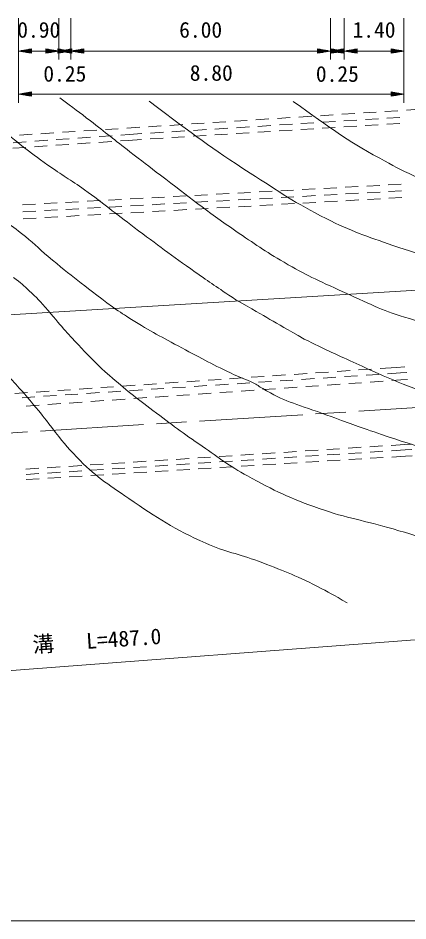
# Model space of a CAD drawing. Units: millimetres, scale not verified. Extents: x 40000 to 680000, y 20000 to 380000.
# Drawn here: x 302916 to 348158, y 205000 to 309823 of the extents above; entities that cross this region are included whole.
import ezdxf
from ezdxf.enums import TextEntityAlignment as Align

# ---------------------------------------------------------------- set-up
doc = ezdxf.new("R2010")
doc.units = ezdxf.units.MM
doc.header["$LTSCALE"] = 1000
doc.linetypes.add('CHAIN', pattern=[18.5, 12, -1.5, 3.5, -1.5])
for name, color, linetype, lineweight in [('M-BGD', 7, 'Continuous', 13), ('M-BMK', 2, 'CHAIN', 13), ('M-STR-HTXT', 7, 'Continuous', 13), ('M-TTL-BAND', 7, 'Continuous', 13)]:
    doc.layers.add(name, color=color, linetype=linetype, lineweight=lineweight)
doc.styles.add('ＭＳ ゴシック', font='')
doc.styles.get('ＭＳ ゴシック').set_extended_font_data('MS Gothic')

msp = doc.modelspace()

# ---------------------------------------------------------------- linework, layer by layer
at = {"layer": 'M-BGD'}
for p, q in [((340489, 298651), (341986, 298747)), ((342984, 298811), (344481, 298908)), ((345479, 298972), (346976, 299069)), ((347973, 299133), (349470, 299229)), ((325520, 297687), (327017, 297783)), ((328015, 297847), (329512, 297944)), ((330510, 298008), (332007, 298104)), ((333004, 298169), (334501, 298265)), ((335499, 298329), (336996, 298426)), ((337994, 298490), (339491, 298586)), ((338237, 297724), (339734, 297819)), ((340732, 297882), (342229, 297976)), ((343227, 298039), (344724, 298134)), ((345722, 298197), (347219, 298291)), ((308056, 296562), (309553, 296658)), ((310551, 296723), (312048, 296819)), ((313046, 296883), (314543, 296980)), ((315541, 297044), (317038, 297140)), ((318036, 297205), (319532, 297301)), ((320530, 297365), (322027, 297462)), ((320772, 296622), (322269, 296717)), ((323025, 297526), (324522, 297622)), ((323267, 296780), (324764, 296874)), ((325762, 296937), (327259, 297032)), ((328257, 297095), (329754, 297189)), ((330732, 296561), (332229, 296654)), ((330752, 297252), (332249, 297347)), ((333228, 296716), (334725, 296810)), ((333247, 297410), (334744, 297504)), ((335723, 296872), (337220, 296965)), ((335742, 297567), (337239, 297661)), ((338218, 297028), (339715, 297121)), ((340713, 297183), (342210, 297277)), ((343208, 297339), (344705, 297433)), ((345703, 297495), (347200, 297588)), ((303067, 296240), (304563, 296337)), ((304856, 295529), (306352, 295636)), ((305561, 296401), (307058, 296498)), ((307350, 295707), (308846, 295813)), ((309844, 295884), (311340, 295991)), ((312337, 296062), (313834, 296168)), ((314784, 295560), (315682, 295621)), ((314831, 296239), (315805, 296309)), ((315682, 295621), (317259, 295720)), ((315805, 296309), (317279, 296402)), ((318257, 295782), (319754, 295875)), ((318277, 296465), (319774, 296559)), ((320752, 295938), (322249, 296031)), ((323247, 296093), (324744, 296187)), ((325742, 296249), (327239, 296342)), ((328237, 296405), (329734, 296498)), ((302314, 294706), (303810, 294808)), ((302363, 295352), (303859, 295459)), ((304808, 294876), (306304, 294979)), ((307302, 295047), (308798, 295150)), ((309796, 295218), (311293, 295320)), ((312290, 295389), (313787, 295491)), ((343383, 290312), (344881, 290394)), ((345880, 290448), (347378, 290529)), ((325909, 289363), (327407, 289445)), ((328406, 289499), (329903, 289580)), ((330902, 289635), (332400, 289716)), ((333398, 289770), (334896, 289851)), ((335894, 289906), (337392, 289987)), ((338391, 290041), (339889, 290123)), ((338430, 289260), (339928, 289343)), ((340887, 290177), (342385, 290258)), ((340927, 289398), (342424, 289481)), ((343423, 289536), (344921, 289619)), ((345919, 289674), (347417, 289757)), ((305939, 288279), (307436, 288360)), ((308435, 288415), (309933, 288496)), ((310931, 288550), (312429, 288632)), ((313428, 288686), (314925, 288767)), ((315924, 288821), (317422, 288903)), ((318420, 288957), (319918, 289038)), ((320917, 289092), (322414, 289174)), ((320957, 288294), (322455, 288377)), ((323413, 289228), (324911, 289309)), ((323453, 288432), (324951, 288515)), ((325950, 288570), (327447, 288653)), ((328446, 288708), (329943, 288791)), ((330942, 288846), (332440, 288929)), ((333438, 288984), (334936, 289067)), ((333478, 288198), (334976, 288282)), ((335934, 289122), (337432, 289205)), ((335974, 288338), (337472, 288422)), ((338470, 288477), (339968, 288561)), ((340966, 288617), (342464, 288701)), ((343463, 288757), (344960, 288841)), ((345959, 288896), (347456, 288980)), ((303442, 288144), (304940, 288225)), ((303484, 287327), (304982, 287410)), ((305980, 287465), (307478, 287548)), ((308476, 287604), (309974, 287686)), ((310972, 287742), (312470, 287824)), ((313469, 287880), (314966, 287963)), ((315965, 288018), (317463, 288101)), ((316006, 287221), (317503, 287305)), ((318461, 288156), (319959, 288239)), ((318502, 287360), (319999, 287444)), ((320998, 287500), (322495, 287584)), ((323494, 287640), (324991, 287723)), ((325990, 287779), (327488, 287863)), ((328486, 287919), (329984, 288003)), ((330982, 288059), (332480, 288142)), ((303525, 286523), (305023, 286606)), ((306021, 286662), (307519, 286746)), ((308517, 286802), (310015, 286886)), ((311013, 286942), (312511, 287025)), ((313509, 287081), (315007, 287165)), ((332460, 268283), (333956, 268386)), ((334954, 268454), (336450, 268556)), ((337448, 268624), (338945, 268727)), ((339942, 268795), (341439, 268897)), ((342436, 268966), (343933, 269068)), ((343296, 268354), (344793, 268452)), ((344931, 269136), (346825, 269266)), ((345791, 268518), (347292, 268616)), ((346825, 269266), (347795, 269327)), ((347292, 268616), (348047, 268664)), ((317495, 267259), (318991, 267362)), ((319989, 267430), (321485, 267532)), ((322483, 267601), (323980, 267703)), ((324977, 267771), (326474, 267874)), ((325833, 267213), (327330, 267310)), ((327471, 267942), (328968, 268044)), ((328328, 267376), (329825, 267474)), ((329966, 268112), (331462, 268215)), ((330823, 267539), (332320, 267637)), ((333317, 267702), (334814, 267800)), ((335812, 267865), (337309, 267963)), ((338307, 268028), (339804, 268126)), ((338789, 267212), (340285, 267316)), ((340801, 268191), (342298, 268289)), ((341283, 267385), (342779, 267490)), ((343777, 267559), (345273, 267663)), ((346271, 267733), (347344, 267808)), ((347344, 267808), (348119, 267857)), ((302530, 266235), (304026, 266338)), ((305024, 266406), (306520, 266508)), ((307518, 266577), (309015, 266679)), ((310012, 266747), (311509, 266850)), ((310865, 266234), (312362, 266332)), ((312506, 266918), (314003, 267020)), ((313360, 266397), (314857, 266495)), ((315001, 267089), (316497, 267191)), ((315855, 266560), (317351, 266658)), ((318349, 266723), (319846, 266821)), ((320844, 266886), (322341, 266984)), ((323339, 267049), (324836, 267147)), ((323825, 266169), (325321, 266273)), ((326319, 266343), (327815, 266447)), ((328813, 266517), (330309, 266621)), ((331307, 266690), (332803, 266795)), ((333801, 266864), (335297, 266968)), ((336295, 267038), (337791, 267142)), ((303381, 265745), (304878, 265842)), ((305876, 265908), (307373, 266006)), ((308371, 266071), (309867, 266169)), ((308861, 265126), (310358, 265231)), ((311355, 265300), (312852, 265404)), ((313849, 265474), (315346, 265578)), ((316343, 265648), (317840, 265752)), ((318837, 265821), (320334, 265926)), ((321331, 265995), (322828, 266099)), ((303873, 264779), (305370, 264883)), ((306367, 264953), (307864, 265057)), ((341232, 259890), (342729, 259988)), ((343727, 260053), (345224, 260150)), ((346222, 260215), (347811, 260319)), ((347811, 260319), (348567, 260368)), ((326264, 258914), (327761, 259012)), ((328759, 259077), (330256, 259174)), ((331254, 259240), (332750, 259337)), ((333748, 259402), (335245, 259500)), ((336243, 259565), (337740, 259662)), ((336276, 258942), (337772, 259039)), ((338738, 259728), (340235, 259825)), ((338770, 259104), (340267, 259201)), ((341265, 259266), (342762, 259364)), ((343760, 259429), (345257, 259526)), ((346254, 259591), (347851, 259695)), ((346288, 258861), (347882, 258959)), ((347851, 259695), (348622, 259745)), ((347882, 258959), (348660, 259010)), ((308801, 257776), (310298, 257873)), ((311296, 257938), (312793, 258036)), ((313791, 258101), (315287, 258199)), ((316285, 258264), (317782, 258361)), ((318780, 258426), (320277, 258524)), ((318813, 257805), (320309, 257902)), ((321275, 258589), (322772, 258687)), ((321307, 257967), (322804, 258065)), ((323769, 258752), (325266, 258849)), ((323802, 258130), (325299, 258227)), ((326297, 258292), (327794, 258389)), ((328791, 258454), (330288, 258552)), ((328821, 257788), (330318, 257880)), ((331286, 258617), (332783, 258714)), ((331316, 257941), (332813, 258033)), ((333781, 258779), (335278, 258877)), ((333811, 258095), (335309, 258186)), ((336307, 258248), (337804, 258340)), ((338802, 258401), (340299, 258493)), ((341297, 258554), (342795, 258646)), ((343793, 258708), (345290, 258800)), ((303812, 257450), (305309, 257548)), ((303844, 256830), (305341, 256928)), ((306307, 257613), (307803, 257711)), ((306339, 256993), (307836, 257090)), ((308834, 257155), (310330, 257253)), ((311328, 257317), (312825, 257415)), ((313823, 257480), (315320, 257577)), ((313849, 256868), (315346, 256960)), ((316318, 257642), (317815, 257740)), ((316344, 257022), (317842, 257113)), ((318840, 257175), (320337, 257267)), ((321335, 257328), (322832, 257420)), ((323830, 257481), (325327, 257573)), ((326326, 257635), (327823, 257727)), ((303868, 256255), (305365, 256347)), ((306363, 256408), (307860, 256500)), ((308859, 256562), (310356, 256654)), ((311354, 256715), (312851, 256807))]:
    msp.add_line(p, q, dxfattribs=at)
for points, knots in [([(340786, 277975), (337433, 279498), (336427, 279930), (333786, 281465), (331537, 282773), (330348, 283624), (328199, 285090), (324686, 287487), (322853, 289020), (319453, 291575), (318053, 292626), (317281, 293231), (315895, 294301), (314093, 295692), (313113, 296509), (311306, 297893), (309936, 298941), (309497, 299273), (307781, 300553)], [0, 0, 0, 0, 1, 1, 1, 2, 2, 2, 3, 3, 3, 4, 4, 4, 5, 5, 5, 6, 6, 6, 6]), ([(318121, 300170), (323606, 296060), (325121, 294855), (329860, 291823), (333241, 289659), (335083, 288334), (338672, 286536), (341587, 285075), (343334, 284480), (346420, 283426), (350095, 282172), (352196, 281590), (355953, 280611), (359180, 279770), (360987, 279272), (364264, 278652), (368882, 277777), (371504, 277489), (376136, 276690), (377321, 276485), (377989, 276389), (379162, 276124), (382373, 275398), (384097, 274700), (387243, 273730), (390296, 272788), (391963, 272120), (395024, 271203), (397361, 270502), (398645, 269984), (401043, 269540), (403746, 269039), (405309, 269083), (408027, 268675), (409984, 268382), (411049, 268014), (413015, 267777), (415134, 267522), (416337, 267526), (418469, 267412), (420974, 267277), (422393, 267420), (424887, 267146), (426940, 266920), (428071, 266616), (430067, 266085), (432835, 265348), (434274, 264562), (437032, 263787), (440337, 262858), (442219, 262428), (445593, 261795), (448110, 261323), (449559, 261294), (452078, 260831), (454672, 260354), (456174, 260209), (458662, 259334), (461057, 258493), (462292, 257725), (464481, 256441), (466856, 255049), (467970, 253927), (470334, 252517), (473393, 250694), (474610, 250211), (478515, 248494)], [0, 0, 0, 0, 1, 1, 1, 2, 2, 2, 3, 3, 3, 4, 4, 4, 5, 5, 5, 6, 6, 6, 7, 7, 7, 8, 8, 8, 9, 9, 9, 10, 10, 10, 11, 11, 11, 12, 12, 12, 13, 13, 13, 14, 14, 14, 15, 15, 15, 16, 16, 16, 17, 17, 17, 18, 18, 18, 19, 19, 19, 20, 20, 20, 21, 21, 21, 22, 22, 22, 22]), ([(334855, 300154), (339471, 296876), (340761, 295785), (344881, 293544), (346412, 292711), (347258, 292214), (348849, 291504), (353023, 289641), (355341, 288475), (359729, 287198), (365775, 285438), (369404, 285492), (375608, 284421), (379400, 283766), (381540, 283487), (385318, 282758), (390411, 281776), (393221, 281015), (398254, 279765), (401300, 279009), (402278, 278764), (406036, 277770)], [0, 0, 0, 0, 1, 1, 1, 2, 2, 2, 3, 3, 3, 4, 4, 4, 5, 5, 5, 6, 6, 6, 7, 7, 7, 7]), ([(300296, 297451), (303159, 295145), (303932, 294486), (306384, 292750), (308013, 291596), (308994, 291049), (310618, 289890), (312927, 288242), (314129, 287194), (316405, 285500), (319143, 283461), (320661, 282295), (323460, 280340), (325286, 279065), (325882, 278654), (328172, 277128)], [0, 0, 0, 0, 1, 1, 1, 2, 2, 2, 3, 3, 3, 4, 4, 4, 5, 5, 5, 5]), ([(313864, 276282), (310243, 279045), (309245, 279753), (306415, 282138), (305197, 283164), (304579, 283816), (303326, 284798), (302344, 285568), (301998, 285820), (300751, 286690)], [0, 0, 0, 0, 1, 1, 1, 2, 2, 2, 3, 3, 3, 3]), ([(288677, 279110), (292479, 276361), (293557, 275665), (296509, 273234), (297342, 272547), (297825, 272180), (298626, 271456), (299736, 270452), (300307, 269835), (301335, 268746), (302701, 267298), (303447, 266467), (304721, 264936), (305569, 263917), (305847, 263576), (306846, 262289)], [0, 0, 0, 0, 1, 1, 1, 2, 2, 2, 3, 3, 3, 4, 4, 4, 5, 5, 5, 5]), ([(306414, 275858), (305409, 276984), (305125, 277325), (304207, 278172), (303527, 278800), (303279, 279012), (302404, 279709)], [0, 0, 0, 0, 1, 1, 1, 2, 2, 2, 2]), ([(340786, 277975), (344227, 276391), (345278, 275831), (348321, 274927), (350343, 274326), (351508, 274103), (353570, 273657), (355177, 273309), (356090, 273177), (357715, 272922), (358868, 272742), (359525, 272715), (360681, 272556), (361312, 272470), (361666, 272426), (362290, 272302), (366452, 271479), (368790, 270932), (372788, 269508), (375721, 268464), (376769, 268031), (380153, 266460)], [0, 0, 0, 0, 1, 1, 1, 2, 2, 2, 3, 3, 3, 4, 4, 4, 5, 5, 5, 6, 6, 6, 7, 7, 7, 7]), ([(306414, 275858), (308188, 273759), (308673, 273163), (310234, 271542), (311479, 270249), (312171, 269515), (313515, 268327), (315413, 266651), (316561, 265810), (318570, 264270), (320765, 262588), (322016, 261672), (324295, 260108), (326311, 258724), (327382, 257844), (329527, 256671), (332666, 254956), (334487, 254062), (337863, 252880), (341145, 251731), (343109, 251496), (346443, 250508), (350153, 249409), (352246, 248817), (355865, 247449), (357779, 246725), (358832, 246255), (360654, 245321), (362797, 244221), (363700, 243103), (365797, 241917), (366910, 241288), (367300, 241068), (368690, 240388)], [0, 0, 0, 0, 1, 1, 1, 2, 2, 2, 3, 3, 3, 4, 4, 4, 5, 5, 5, 6, 6, 6, 7, 7, 7, 8, 8, 8, 9, 9, 9, 10, 10, 10, 11, 11, 11, 11]), ([(313864, 276282), (314901, 275572), (315198, 275392), (316065, 274842), (318280, 273440), (319600, 272784), (321907, 271540), (324264, 270270), (325584, 269556), (328003, 268408), (328846, 268007), (329372, 267900), (330204, 267476), (330653, 267247), (330869, 267055), (331304, 266799), (333835, 265311), (334959, 265092), (338246, 263920)], [0, 0, 0, 0, 1, 1, 1, 2, 2, 2, 3, 3, 3, 4, 4, 4, 5, 5, 5, 6, 6, 6, 6]), ([(336130, 272556), (338654, 271301), (339356, 270982), (341452, 270032), (345337, 268271), (347508, 267219), (351578, 265942), (356888, 264276), (360199, 264654), (365532, 263062), (370155, 261681), (372549, 260332), (376980, 258423), (380956, 256709), (383055, 255451), (387081, 253858), (390338, 252570), (392183, 251882), (395536, 250865), (402109, 248871), (405941, 248277), (412520, 246301), (417044, 244943), (418532, 244478), (424043, 242635)], [0, 0, 0, 0, 1, 1, 1, 2, 2, 2, 3, 3, 3, 4, 4, 4, 5, 5, 5, 6, 6, 6, 7, 7, 7, 8, 8, 8, 8]), ([(338246, 263920), (341125, 262847), (341899, 262581), (344256, 261768), (348800, 260201), (351381, 259421), (356003, 258102), (359389, 257136), (361441, 257107), (364733, 255857), (366129, 255327), (366806, 254795), (368125, 254095), (370101, 253045), (371194, 252430), (373146, 251335), (375004, 250293), (375945, 249524), (377868, 248608), (380249, 247473), (381689, 247057), (384220, 246313), (388155, 245157), (390463, 244902), (394429, 243852), (396443, 243319), (397544, 242922), (399550, 242356), (401248, 241877), (401790, 241729), (403906, 241159)], [0, 0, 0, 0, 1, 1, 1, 2, 2, 2, 3, 3, 3, 4, 4, 4, 5, 5, 5, 6, 6, 6, 7, 7, 7, 8, 8, 8, 9, 9, 9, 10, 10, 10, 10]), ([(306846, 262289), (308063, 260629), (308520, 260117), (309728, 258846), (311806, 256660), (313284, 255745), (315773, 254042), (319101, 251765), (321011, 250485), (324700, 248855), (327011, 247833), (328449, 247632), (330816, 246750), (333515, 245743), (335038, 245174), (337600, 243856), (338985, 243144), (339472, 242892), (341091, 241928)], [0, 0, 0, 0, 1, 1, 1, 2, 2, 2, 3, 3, 3, 4, 4, 4, 5, 5, 5, 6, 6, 6, 6])]:
    msp.add_open_spline(points, degree=3, knots=knots, dxfattribs=at)
msp.add_open_spline([(328172, 277128), (332151, 274842), (332151, 274842), (336130, 272556)], degree=3, dxfattribs=at)
at = {"layer": 'M-BMK'}
msp.add_line((268584, 259578), (366833, 265687), dxfattribs=at)
at = {"layer": 'M-STR-HTXT'}
for p, q in [((302978, 309823), (302978, 299993)), ((307656, 309823), (307656, 304993)), ((309030, 309823), (309030, 304993)), ((339181, 309823), (339181, 304993)), ((340755, 309823), (340755, 304993)), ((347694, 309823), (347694, 299993)), ((302978, 305993), (304478, 306243)), ((303578, 306093), (304478, 306093)), ((304478, 306143), (303878, 306143)), ((304178, 306193), (304478, 306193)), ((304478, 305743), (304478, 306243)), ((307656, 305993), (306156, 306243)), ((306156, 306243), (306156, 305743)), ((306456, 306193), (306156, 306193)), ((306156, 306143), (306756, 306143)), ((307056, 306093), (306156, 306093)), ((309030, 305993), (307530, 306243)), ((307530, 306243), (307530, 305743)), ((307830, 306193), (307530, 306193)), ((307530, 306143), (308130, 306143)), ((308430, 306093), (307530, 306093)), ((307656, 305993), (309156, 306243)), ((308256, 306093), (309156, 306093)), ((309156, 306143), (308556, 306143)), ((308856, 306193), (309156, 306193)), ((309030, 305993), (310530, 306243)), ((309156, 305743), (309156, 306243)), ((309630, 306093), (310530, 306093)), ((310530, 306143), (309930, 306143)), ((310230, 306193), (310530, 306193)), ((310530, 305743), (310530, 306243)), ((339181, 305993), (337681, 306243)), ((337681, 306243), (337681, 305743)), ((337981, 306193), (337681, 306193)), ((337681, 306143), (338281, 306143)), ((338581, 306093), (337681, 306093)), ((339181, 305993), (340681, 306243)), ((340755, 305993), (339255, 306243)), ((339255, 306243), (339255, 305743)), ((339555, 306193), (339255, 306193)), ((339255, 306143), (339855, 306143)), ((340155, 306093), (339255, 306093)), ((339781, 306093), (340681, 306093)), ((340681, 306143), (340081, 306143)), ((340381, 306193), (340681, 306193)), ((340681, 305743), (340681, 306243)), ((340755, 305993), (342255, 306243)), ((341355, 306093), (342255, 306093)), ((342255, 306143), (341655, 306143)), ((341955, 306193), (342255, 306193)), ((342255, 305743), (342255, 306243)), ((347694, 305993), (346194, 306243)), ((346194, 306243), (346194, 305743)), ((346494, 306193), (346194, 306193)), ((346194, 306143), (346794, 306143)), ((347094, 306093), (346194, 306093)), ((302978, 305993), (304478, 305743)), ((302978, 305993), (304478, 305993)), ((304478, 306043), (303278, 306043)), ((304478, 305943), (303278, 305943)), ((303578, 305893), (304478, 305893)), ((304478, 305843), (303878, 305843)), ((304178, 305793), (304478, 305793)), ((304478, 305993), (306156, 305993)), ((306156, 306043), (307356, 306043)), ((307656, 305993), (306156, 305743)), ((307656, 305993), (306156, 305993)), ((306156, 305943), (307356, 305943)), ((307056, 305893), (306156, 305893)), ((306156, 305843), (306756, 305843)), ((306456, 305793), (306156, 305793)), ((307530, 306043), (308730, 306043)), ((309030, 305993), (307530, 305743)), ((309030, 305993), (307530, 305993)), ((307530, 305943), (308730, 305943)), ((308430, 305893), (307530, 305893)), ((307530, 305843), (308130, 305843)), ((307830, 305793), (307530, 305793)), ((307656, 305993), (309156, 305743)), ((307656, 305993), (309156, 305993)), ((309156, 306043), (307956, 306043)), ((309156, 305943), (307956, 305943)), ((308256, 305893), (309156, 305893)), ((309156, 305843), (308556, 305843)), ((308856, 305793), (309156, 305793)), ((309156, 305993), (309030, 305993)), ((309030, 305993), (310530, 305743)), ((309030, 305993), (310530, 305993)), ((310530, 306043), (309330, 306043)), ((310530, 305943), (309330, 305943)), ((309630, 305893), (310530, 305893)), ((310530, 305843), (309930, 305843)), ((310230, 305793), (310530, 305793)), ((310530, 305993), (337681, 305993)), ((337681, 306043), (338881, 306043)), ((339181, 305993), (337681, 305743)), ((339181, 305993), (337681, 305993)), ((337681, 305943), (338881, 305943)), ((338581, 305893), (337681, 305893)), ((337681, 305843), (338281, 305843)), ((337981, 305793), (337681, 305793)), ((339181, 305993), (340681, 305743)), ((339181, 305993), (340681, 305993)), ((339255, 306043), (340455, 306043)), ((340755, 305993), (339255, 305743)), ((340755, 305993), (339255, 305993)), ((339255, 305943), (340455, 305943)), ((340155, 305893), (339255, 305893)), ((339255, 305843), (339855, 305843)), ((339555, 305793), (339255, 305793)), ((340681, 306043), (339481, 306043)), ((340681, 305943), (339481, 305943)), ((339781, 305893), (340681, 305893)), ((340681, 305843), (340081, 305843)), ((340381, 305793), (340681, 305793)), ((340755, 305993), (342255, 305743)), ((340755, 305993), (342255, 305993)), ((342255, 306043), (341055, 306043)), ((342255, 305943), (341055, 305943)), ((341355, 305893), (342255, 305893)), ((342255, 305843), (341655, 305843)), ((341955, 305793), (342255, 305793)), ((342255, 305993), (346194, 305993)), ((346194, 306043), (347394, 306043)), ((347694, 305993), (346194, 305743)), ((347694, 305993), (346194, 305993)), ((346194, 305943), (347394, 305943)), ((347094, 305893), (346194, 305893)), ((346194, 305843), (346794, 305843)), ((346494, 305793), (346194, 305793)), ((302978, 300993), (304478, 301243)), ((302978, 300993), (304478, 300743)), ((302978, 300993), (304478, 300993)), ((304478, 301043), (303278, 301043)), ((304478, 300943), (303278, 300943)), ((303578, 301093), (304478, 301093)), ((303578, 300893), (304478, 300893)), ((304478, 301143), (303878, 301143)), ((304478, 300843), (303878, 300843)), ((304178, 301193), (304478, 301193)), ((304478, 300743), (304478, 301243)), ((304478, 300993), (307656, 300993)), ((307656, 300993), (309030, 300993)), ((309030, 300993), (339181, 300993)), ((339181, 300993), (340755, 300993)), ((340755, 300993), (346194, 300993)), ((347694, 300993), (346194, 301243)), ((346194, 301243), (346194, 300743)), ((346494, 301193), (346194, 301193)), ((346194, 301143), (346794, 301143)), ((347094, 301093), (346194, 301093)), ((346194, 301043), (347394, 301043)), ((347694, 300993), (346194, 300743)), ((347694, 300993), (346194, 300993)), ((346194, 300943), (347394, 300943)), ((347094, 300893), (346194, 300893)), ((346194, 300843), (346794, 300843)), ((304178, 300793), (304478, 300793)), ((346494, 300793), (346194, 300793)), ((278282, 273942), (565542, 291379)), ((282507, 232573), (567459, 254278))]:
    msp.add_line(p, q, dxfattribs=at)
at = {"layer": 'M-TTL-BAND'}
msp.add_line((40000, 205000), (579000, 205000), dxfattribs=at)

# ---------------------------------------------------------------- texts
at = {"layer": 'M-STR-HTXT', "style": 'ＭＳ ゴシック'}
for s, p in [('0.90', (305317, 306993)), ('6.00', (324106, 306993)), ('1.40', (344225, 306993)), ('0.25', (308343, 301894)), ('8.80', (325336, 301993)), ('0.25', (339968, 301872))]:
    msp.add_text(s, height=1833, dxfattribs=at).set_placement(p, align=Align.BOTTOM_CENTER)
msp.add_text('側\u3000\u3000溝   L=487.0', height=1833, rotation=3.844, dxfattribs=at).set_placement((308419, 235862), align=Align.BOTTOM_CENTER)

doc.saveas('drawing.dxf')
